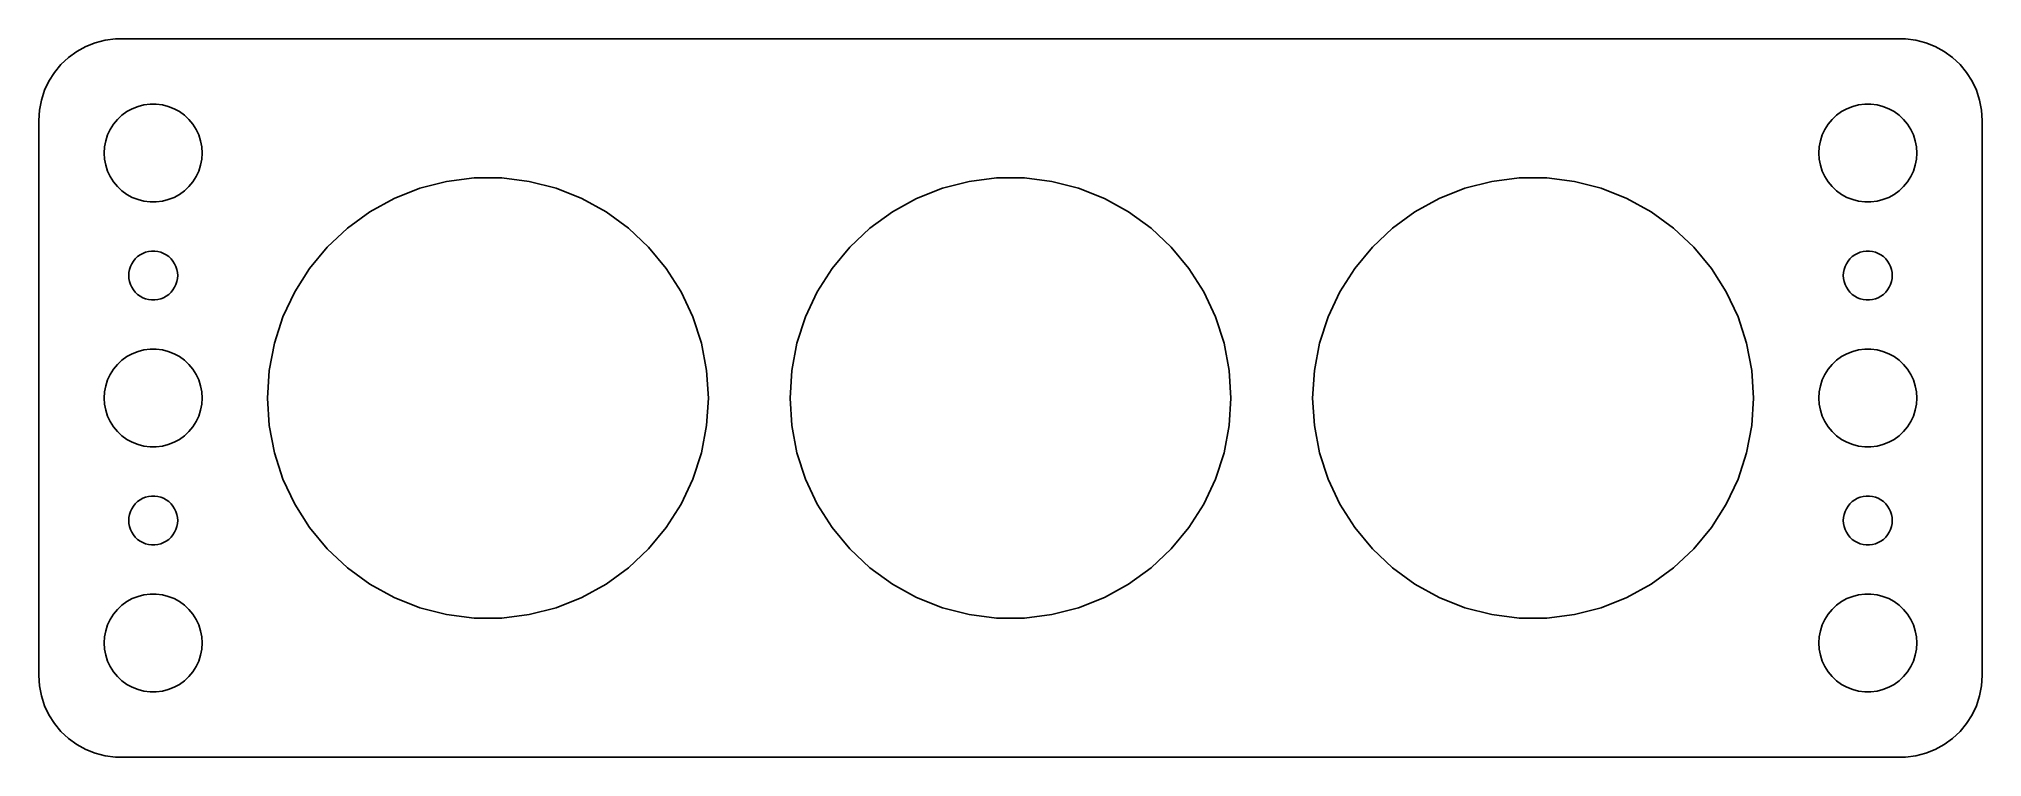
# Model space of a CAD drawing. Header units: metres. Extents: x -60 to 60, y -22 to 22.
import ezdxf

# ---------------------------------------------------------------- set-up
doc = ezdxf.new("R2010")
doc.units = ezdxf.units.M

msp = doc.modelspace()

# ---------------------------------------------------------------- linework, layer by layer
for p, q in [((-56.6289, 21.5241), (-57.1791, 21.2216)), ((-56.0451, 21.7553), (-56.6289, 21.5241)), ((-55.4369, 21.9114), (-56.0451, 21.7553)), ((-54.8139, 21.9901), (-55.4369, 21.9114)), ((54.8139, 21.9901), (-54.8139, 21.9901)), ((55.4369, 21.9114), (54.8139, 21.9901)), ((56.0451, 21.7553), (55.4369, 21.9114)), ((56.6289, 21.5241), (56.0451, 21.7553)), ((57.1791, 21.2216), (56.6289, 21.5241)), ((-58.1448, 20.4227), (-58.5451, 19.9389)), ((-57.6871, 20.8526), (-58.1448, 20.4227)), ((-57.1791, 21.2216), (-57.6871, 20.8526)), ((57.6871, 20.8526), (57.1791, 21.2216)), ((58.1448, 20.4227), (57.6871, 20.8526)), ((58.5451, 19.9389), (58.1448, 20.4227)), ((-58.8815, 19.4088), (-59.1489, 18.8406)), ((-58.5451, 19.9389), (-58.8815, 19.4088)), ((58.8815, 19.4088), (58.5451, 19.9389)), ((59.1489, 18.8406), (58.8815, 19.4088)), ((-59.3429, 18.2434), (-59.4606, 17.6267)), ((-59.1489, 18.8406), (-59.3429, 18.2434)), ((-53.7773, 17.7145), (-53.427, 17.8532)), ((-53.427, 17.8532), (-53.0621, 17.9469)), ((-53.0621, 17.9469), (-52.6884, 17.9941)), ((-52.6884, 17.9941), (-52.3116, 17.9941)), ((-52.3116, 17.9941), (-51.9379, 17.9469)), ((-51.9379, 17.9469), (-51.5729, 17.8532)), ((-51.5729, 17.8532), (-51.2227, 17.7145)), ((51.2227, 17.7145), (51.5729, 17.8532)), ((51.5729, 17.8532), (51.9379, 17.9469)), ((51.9379, 17.9469), (52.3116, 17.9941)), ((52.3116, 17.9941), (52.6884, 17.9941)), ((52.6884, 17.9941), (53.0621, 17.9469)), ((53.0621, 17.9469), (53.427, 17.8532)), ((53.427, 17.8532), (53.7773, 17.7145)), ((59.3429, 18.2434), (59.1489, 18.8406)), ((59.4606, 17.6267), (59.3429, 18.2434)), ((-59.4606, 17.6267), (-59.5, 17)), ((-59.5, 17), (-59.5, -17)), ((-55.1289, 16.4453), (-54.927, 16.7634)), ((-54.927, 16.7634), (-54.6869, 17.0536)), ((-54.6869, 17.0536), (-54.4123, 17.3115)), ((-54.4123, 17.3115), (-54.1075, 17.533)), ((-54.1075, 17.533), (-53.7773, 17.7145)), ((-51.2227, 17.7145), (-50.8925, 17.533)), ((-50.8925, 17.533), (-50.5877, 17.3115)), ((-50.5877, 17.3115), (-50.3131, 17.0536)), ((-50.3131, 17.0536), (-50.0729, 16.7634)), ((-50.0729, 16.7634), (-49.8711, 16.4453)), ((49.8711, 16.4453), (50.0729, 16.7634)), ((50.0729, 16.7634), (50.3131, 17.0536)), ((50.3131, 17.0536), (50.5877, 17.3115)), ((50.5877, 17.3115), (50.8925, 17.533)), ((50.8925, 17.533), (51.2227, 17.7145)), ((53.7773, 17.7145), (54.1075, 17.533)), ((54.1075, 17.533), (54.4123, 17.3115)), ((54.4123, 17.3115), (54.6869, 17.0536)), ((54.6869, 17.0536), (54.927, 16.7634)), ((54.927, 16.7634), (55.1289, 16.4453)), ((59.5, 17), (59.4606, 17.6267)), ((59.5, -17), (59.5, 17)), ((-55.4763, 15.376), (-55.4057, 15.7461)), ((-55.4057, 15.7461), (-55.2893, 16.1044)), ((-55.2893, 16.1044), (-55.1289, 16.4453)), ((-49.8711, 16.4453), (-49.7107, 16.1044)), ((-49.7107, 16.1044), (-49.5942, 15.7461)), ((-49.5942, 15.7461), (-49.5237, 15.376)), ((49.5237, 15.376), (49.5942, 15.7461)), ((49.5942, 15.7461), (49.7107, 16.1044)), ((49.7107, 16.1044), (49.8711, 16.4453)), ((55.1289, 16.4453), (55.2893, 16.1044)), ((55.2893, 16.1044), (55.4057, 15.7461)), ((55.4057, 15.7461), (55.4763, 15.376)), ((-55.5, 15), (-55.4763, 15.376)), ((-55.4763, 14.624), (-55.5, 15)), ((-55.4057, 14.2539), (-55.4763, 14.624)), ((-49.5237, 14.624), (-49.5942, 14.2539)), ((-49.5237, 15.376), (-49.5, 15)), ((-49.5, 15), (-49.5237, 14.624)), ((49.5, 15), (49.5237, 15.376)), ((49.5237, 14.624), (49.5, 15)), ((49.5942, 14.2539), (49.5237, 14.624)), ((55.4763, 14.624), (55.4057, 14.2539)), ((55.4763, 15.376), (55.5, 15)), ((55.5, 15), (55.4763, 14.624)), ((-55.2893, 13.8956), (-55.4057, 14.2539)), ((-55.1289, 13.5547), (-55.2893, 13.8956)), ((-54.927, 13.2366), (-55.1289, 13.5547)), ((-54.6869, 12.9464), (-54.927, 13.2366)), ((-50.0729, 13.2366), (-50.3131, 12.9464)), ((-49.8711, 13.5547), (-50.0729, 13.2366)), ((-49.7107, 13.8956), (-49.8711, 13.5547)), ((-49.5942, 14.2539), (-49.7107, 13.8956)), ((-36.1717, 12.8392), (-34.5296, 13.2609)), ((-34.5296, 13.2609), (-32.8477, 13.4734)), ((-32.8477, 13.4734), (-31.1523, 13.4734)), ((-31.1523, 13.4734), (-29.4704, 13.2609)), ((-29.4704, 13.2609), (-27.8283, 12.8392)), ((-4.17172, 12.8392), (-2.52963, 13.2609)), ((-2.52963, 13.2609), (-0.84767, 13.4734)), ((-0.84767, 13.4734), (0.84767, 13.4734)), ((0.84767, 13.4734), (2.52963, 13.2609)), ((2.52963, 13.2609), (4.17172, 12.8392)), ((27.8283, 12.8392), (29.4704, 13.2609)), ((29.4704, 13.2609), (31.1523, 13.4734)), ((31.1523, 13.4734), (32.8477, 13.4734)), ((32.8477, 13.4734), (34.5296, 13.2609)), ((34.5296, 13.2609), (36.1717, 12.8392)), ((49.7107, 13.8956), (49.5942, 14.2539)), ((49.8711, 13.5547), (49.7107, 13.8956)), ((50.0729, 13.2366), (49.8711, 13.5547)), ((50.3131, 12.9464), (50.0729, 13.2366)), ((54.927, 13.2366), (54.6869, 12.9464)), ((55.1289, 13.5547), (54.927, 13.2366)), ((55.2893, 13.8956), (55.1289, 13.5547)), ((55.4057, 14.2539), (55.2893, 13.8956)), ((-54.4123, 12.6884), (-54.6869, 12.9464)), ((-54.1075, 12.467), (-54.4123, 12.6884)), ((-53.7773, 12.2855), (-54.1075, 12.467)), ((-53.427, 12.1468), (-53.7773, 12.2855)), ((-53.0621, 12.0531), (-53.427, 12.1468)), ((-52.6884, 12.0059), (-53.0621, 12.0531)), ((-52.3116, 12.0059), (-52.6884, 12.0059)), ((-51.9379, 12.0531), (-52.3116, 12.0059)), ((-51.5729, 12.1468), (-51.9379, 12.0531)), ((-51.2227, 12.2855), (-51.5729, 12.1468)), ((-50.8925, 12.467), (-51.2227, 12.2855)), ((-50.5877, 12.6884), (-50.8925, 12.467)), ((-50.3131, 12.9464), (-50.5877, 12.6884)), ((-39.2337, 11.3984), (-37.748, 12.2152)), ((-37.748, 12.2152), (-36.1717, 12.8392)), ((-27.8283, 12.8392), (-26.252, 12.2152)), ((-26.252, 12.2152), (-24.7663, 11.3984)), ((-7.23366, 11.3984), (-5.74802, 12.2152)), ((-5.74802, 12.2152), (-4.17172, 12.8392)), ((4.17172, 12.8392), (5.74802, 12.2152)), ((5.74802, 12.2152), (7.23366, 11.3984)), ((24.7663, 11.3984), (26.252, 12.2152)), ((26.252, 12.2152), (27.8283, 12.8392)), ((36.1717, 12.8392), (37.748, 12.2152)), ((37.748, 12.2152), (39.2337, 11.3984)), ((50.5877, 12.6884), (50.3131, 12.9464)), ((50.8925, 12.467), (50.5877, 12.6884)), ((51.2227, 12.2855), (50.8925, 12.467)), ((51.5729, 12.1468), (51.2227, 12.2855)), ((51.9379, 12.0531), (51.5729, 12.1468)), ((52.3116, 12.0059), (51.9379, 12.0531)), ((52.6884, 12.0059), (52.3116, 12.0059)), ((53.0621, 12.0531), (52.6884, 12.0059)), ((53.427, 12.1468), (53.0621, 12.0531)), ((53.7773, 12.2855), (53.427, 12.1468)), ((54.1075, 12.467), (53.7773, 12.2855)), ((54.4123, 12.6884), (54.1075, 12.467)), ((54.6869, 12.9464), (54.4123, 12.6884)), ((-40.6052, 10.4019), (-39.2337, 11.3984)), ((-24.7663, 11.3984), (-23.3948, 10.4019)), ((-8.60521, 10.4019), (-7.23366, 11.3984)), ((7.23366, 11.3984), (8.60521, 10.4019)), ((23.3948, 10.4019), (24.7663, 11.3984)), ((39.2337, 11.3984), (40.6052, 10.4019)), ((-41.8411, 9.24138), (-40.6052, 10.4019)), ((-23.3948, 10.4019), (-22.1589, 9.24138)), ((-9.84106, 9.24138), (-8.60521, 10.4019)), ((8.60521, 10.4019), (9.84106, 9.24138)), ((22.1589, 9.24138), (23.3948, 10.4019)), ((40.6052, 10.4019), (41.8411, 9.24138)), ((-53.8145, 8.22263), (-53.7135, 8.38167)), ((-53.7135, 8.38167), (-53.5934, 8.52681)), ((-53.5934, 8.52681), (-53.4561, 8.65576)), ((-53.4561, 8.65576), (-53.3037, 8.76648)), ((-53.3037, 8.76648), (-53.1387, 8.85724)), ((-53.1387, 8.85724), (-52.9635, 8.92657)), ((-52.9635, 8.92657), (-52.7811, 8.97342)), ((-52.7811, 8.97342), (-52.5942, 8.99704)), ((-52.5942, 8.99704), (-52.4058, 8.99704)), ((-52.4058, 8.99704), (-52.2189, 8.97342)), ((-52.2189, 8.97342), (-52.0365, 8.92657)), ((-52.0365, 8.92657), (-51.8613, 8.85724)), ((-51.8613, 8.85724), (-51.6963, 8.76648)), ((-51.6963, 8.76648), (-51.5439, 8.65576)), ((-51.5439, 8.65576), (-51.4065, 8.52681)), ((-51.4065, 8.52681), (-51.2865, 8.38167)), ((-51.2865, 8.38167), (-51.1855, 8.22263)), ((-42.9217, 7.93509), (-41.8411, 9.24138)), ((-22.1589, 9.24138), (-21.0783, 7.93509)), ((-10.9217, 7.93509), (-9.84106, 9.24138)), ((9.84106, 9.24138), (10.9217, 7.93509)), ((21.0783, 7.93509), (22.1589, 9.24138)), ((41.8411, 9.24138), (42.9217, 7.93509)), ((51.1855, 8.22263), (51.2865, 8.38167)), ((51.2865, 8.38167), (51.4065, 8.52681)), ((51.4065, 8.52681), (51.5439, 8.65576)), ((51.5439, 8.65576), (51.6963, 8.76648)), ((51.6963, 8.76648), (51.8613, 8.85724)), ((51.8613, 8.85724), (52.0365, 8.92657)), ((52.0365, 8.92657), (52.2189, 8.97342)), ((52.2189, 8.97342), (52.4058, 8.99704)), ((52.4058, 8.99704), (52.5942, 8.99704)), ((52.5942, 8.99704), (52.7811, 8.97342)), ((52.7811, 8.97342), (52.9635, 8.92657)), ((52.9635, 8.92657), (53.1387, 8.85724)), ((53.1387, 8.85724), (53.3037, 8.76648)), ((53.3037, 8.76648), (53.4561, 8.65576)), ((53.4561, 8.65576), (53.5934, 8.52681)), ((53.5934, 8.52681), (53.7135, 8.38167)), ((53.7135, 8.38167), (53.8145, 8.22263)), ((-54, 7.5), (-53.9882, 7.68799)), ((-53.9882, 7.312), (-54, 7.5)), ((-53.9882, 7.68799), (-53.9529, 7.87303)), ((-53.9529, 7.12695), (-53.9882, 7.312)), ((-53.9529, 7.87303), (-53.8947, 8.05219)), ((-53.8947, 8.05219), (-53.8145, 8.22263)), ((-51.1855, 8.22263), (-51.1053, 8.05219)), ((-51.1053, 8.05219), (-51.0471, 7.87303)), ((-51.0471, 7.87303), (-51.0118, 7.68799)), ((-51.0118, 7.312), (-51.0471, 7.12695)), ((-51.0118, 7.68799), (-51, 7.5)), ((-51, 7.5), (-51.0118, 7.312)), ((-43.8301, 6.50366), (-42.9217, 7.93509)), ((-21.0783, 7.93509), (-20.1698, 6.50366)), ((-11.8301, 6.50366), (-10.9217, 7.93509)), ((10.9217, 7.93509), (11.8301, 6.50366)), ((20.1698, 6.50366), (21.0783, 7.93509)), ((42.9217, 7.93509), (43.8301, 6.50366)), ((51, 7.5), (51.0118, 7.68799)), ((51.0118, 7.312), (51, 7.5)), ((51.0118, 7.68799), (51.0471, 7.87303)), ((51.0471, 7.12695), (51.0118, 7.312)), ((51.0471, 7.87303), (51.1053, 8.05219)), ((51.1053, 8.05219), (51.1855, 8.22263)), ((53.8145, 8.22263), (53.8947, 8.05219)), ((53.8947, 8.05219), (53.9529, 7.87303)), ((53.9529, 7.87303), (53.9882, 7.68799)), ((53.9882, 7.312), (53.9529, 7.12695)), ((53.9882, 7.68799), (54, 7.5)), ((54, 7.5), (53.9882, 7.312)), ((-53.8947, 6.9478), (-53.9529, 7.12695)), ((-53.8145, 6.77736), (-53.8947, 6.9478)), ((-53.7135, 6.61832), (-53.8145, 6.77736)), ((-53.5934, 6.47318), (-53.7135, 6.61832)), ((-53.4561, 6.34422), (-53.5934, 6.47318)), ((-53.3037, 6.23351), (-53.4561, 6.34422)), ((-53.1387, 6.14275), (-53.3037, 6.23351)), ((-52.9635, 6.07341), (-53.1387, 6.14275)), ((-52.7811, 6.02657), (-52.9635, 6.07341)), ((-52.5942, 6.00294), (-52.7811, 6.02657)), ((-52.4058, 6.00294), (-52.5942, 6.00294)), ((-52.2189, 6.02657), (-52.4058, 6.00294)), ((-52.0365, 6.07341), (-52.2189, 6.02657)), ((-51.8613, 6.14275), (-52.0365, 6.07341)), ((-51.6963, 6.23351), (-51.8613, 6.14275)), ((-51.5439, 6.34422), (-51.6963, 6.23351)), ((-51.4065, 6.47318), (-51.5439, 6.34422)), ((-51.2865, 6.61832), (-51.4065, 6.47318)), ((-51.1855, 6.77736), (-51.2865, 6.61832)), ((-51.1053, 6.9478), (-51.1855, 6.77736)), ((-51.0471, 7.12695), (-51.1053, 6.9478)), ((-44.552, 4.96968), (-43.8301, 6.50366)), ((-20.1698, 6.50366), (-19.448, 4.96968)), ((-12.552, 4.96968), (-11.8301, 6.50366)), ((11.8301, 6.50366), (12.552, 4.96968)), ((19.448, 4.96968), (20.1698, 6.50366)), ((43.8301, 6.50366), (44.552, 4.96968)), ((51.1053, 6.9478), (51.0471, 7.12695)), ((51.1855, 6.77736), (51.1053, 6.9478)), ((51.2865, 6.61832), (51.1855, 6.77736)), ((51.4065, 6.47318), (51.2865, 6.61832)), ((51.5439, 6.34422), (51.4065, 6.47318)), ((51.6963, 6.23351), (51.5439, 6.34422)), ((51.8613, 6.14275), (51.6963, 6.23351)), ((52.0365, 6.07341), (51.8613, 6.14275)), ((52.2189, 6.02657), (52.0365, 6.07341)), ((52.4058, 6.00294), (52.2189, 6.02657)), ((52.5942, 6.00294), (52.4058, 6.00294)), ((52.7811, 6.02657), (52.5942, 6.00294)), ((52.9635, 6.07341), (52.7811, 6.02657)), ((53.1387, 6.14275), (52.9635, 6.07341)), ((53.3037, 6.23351), (53.1387, 6.14275)), ((53.4561, 6.34422), (53.3037, 6.23351)), ((53.5934, 6.47318), (53.4561, 6.34422)), ((53.7135, 6.61832), (53.5934, 6.47318)), ((53.8145, 6.77736), (53.7135, 6.61832)), ((53.8947, 6.9478), (53.8145, 6.77736)), ((53.9529, 7.12695), (53.8947, 6.9478)), ((-45.0759, 3.3573), (-44.552, 4.96968)), ((-19.448, 4.96968), (-18.9241, 3.3573)), ((-13.0759, 3.3573), (-12.552, 4.96968)), ((12.552, 4.96968), (13.0759, 3.3573)), ((18.9241, 3.3573), (19.448, 4.96968)), ((44.552, 4.96968), (45.0759, 3.3573)), ((-54.4123, 2.31154), (-54.1075, 2.53297)), ((-54.1075, 2.53297), (-53.7773, 2.71448)), ((-53.7773, 2.71448), (-53.427, 2.85316)), ((-53.427, 2.85316), (-53.0621, 2.94685)), ((-53.0621, 2.94685), (-52.6884, 2.99408)), ((-52.6884, 2.99408), (-52.3116, 2.99408)), ((-52.3116, 2.99408), (-51.9379, 2.94685)), ((-51.9379, 2.94685), (-51.5729, 2.85316)), ((-51.5729, 2.85316), (-51.2227, 2.71448)), ((-51.2227, 2.71448), (-50.8925, 2.53297)), ((-50.8925, 2.53297), (-50.5877, 2.31154)), ((-45.3935, 1.69199), (-45.0759, 3.3573)), ((-18.9241, 3.3573), (-18.6064, 1.69199)), ((-13.3935, 1.69199), (-13.0759, 3.3573)), ((13.0759, 3.3573), (13.3935, 1.69199)), ((18.6064, 1.69199), (18.9241, 3.3573)), ((45.0759, 3.3573), (45.3935, 1.69199)), ((50.5877, 2.31154), (50.8925, 2.53297)), ((50.8925, 2.53297), (51.2227, 2.71448)), ((51.2227, 2.71448), (51.5729, 2.85316)), ((51.5729, 2.85316), (51.9379, 2.94685)), ((51.9379, 2.94685), (52.3116, 2.99408)), ((52.3116, 2.99408), (52.6884, 2.99408)), ((52.6884, 2.99408), (53.0621, 2.94685)), ((53.0621, 2.94685), (53.427, 2.85316)), ((53.427, 2.85316), (53.7773, 2.71448)), ((53.7773, 2.71448), (54.1075, 2.53297)), ((54.1075, 2.53297), (54.4123, 2.31154)), ((-55.2893, 1.10437), (-55.1289, 1.44525)), ((-55.1289, 1.44525), (-54.927, 1.76335)), ((-54.927, 1.76335), (-54.6869, 2.05363)), ((-54.6869, 2.05363), (-54.4123, 2.31154)), ((-50.5877, 2.31154), (-50.3131, 2.05363)), ((-50.3131, 2.05363), (-50.0729, 1.76335)), ((-50.0729, 1.76335), (-49.8711, 1.44525)), ((-49.8711, 1.44525), (-49.7107, 1.10437)), ((-45.5, 0), (-45.3935, 1.69199)), ((-18.6064, 1.69199), (-18.5, 0)), ((-13.5, 0), (-13.3935, 1.69199)), ((13.3935, 1.69199), (13.5, 0)), ((18.5, 0), (18.6064, 1.69199)), ((45.3935, 1.69199), (45.5, 0)), ((49.7107, 1.10437), (49.8711, 1.44525)), ((49.8711, 1.44525), (50.0729, 1.76335)), ((50.0729, 1.76335), (50.3131, 2.05363)), ((50.3131, 2.05363), (50.5877, 2.31154)), ((54.4123, 2.31154), (54.6869, 2.05363)), ((54.6869, 2.05363), (54.927, 1.76335)), ((54.927, 1.76335), (55.1289, 1.44525)), ((55.1289, 1.44525), (55.2893, 1.10437)), ((-55.5, 0), (-55.4763, 0.37599)), ((-55.4763, -0.37599), (-55.5, 0)), ((-55.4763, 0.37599), (-55.4057, 0.74606)), ((-55.4057, 0.74606), (-55.2893, 1.10437)), ((-49.7107, 1.10437), (-49.5942, 0.74606)), ((-49.5942, 0.74606), (-49.5237, 0.37599)), ((-49.5237, 0.37599), (-49.5, 0)), ((-49.5, 0), (-49.5237, -0.37599)), ((-45.3935, -1.69199), (-45.5, 0)), ((-18.5, 0), (-18.6064, -1.69199)), ((-13.3935, -1.69199), (-13.5, 0)), ((13.5, 0), (13.3935, -1.69199)), ((18.6064, -1.69199), (18.5, 0)), ((45.5, 0), (45.3935, -1.69199)), ((49.5, 0), (49.5237, 0.37599)), ((49.5237, -0.37599), (49.5, 0)), ((49.5237, 0.37599), (49.5942, 0.74606)), ((49.5942, 0.74606), (49.7107, 1.10437)), ((55.2893, 1.10437), (55.4057, 0.74606)), ((55.4057, 0.74606), (55.4763, 0.37599)), ((55.4763, 0.37599), (55.5, 0)), ((55.5, 0), (55.4763, -0.37599)), ((-55.4057, -0.74606), (-55.4763, -0.37599)), ((-55.2893, -1.10437), (-55.4057, -0.74606)), ((-55.1289, -1.44525), (-55.2893, -1.10437)), ((-49.7107, -1.10437), (-49.8711, -1.44525)), ((-49.5942, -0.74606), (-49.7107, -1.10437)), ((-49.5237, -0.37599), (-49.5942, -0.74606)), ((49.5942, -0.74606), (49.5237, -0.37599)), ((49.7107, -1.10437), (49.5942, -0.74606)), ((49.8711, -1.44525), (49.7107, -1.10437)), ((55.2893, -1.10437), (55.1289, -1.44525)), ((55.4057, -0.74606), (55.2893, -1.10437)), ((55.4763, -0.37599), (55.4057, -0.74606)), ((-54.927, -1.76335), (-55.1289, -1.44525)), ((-54.6869, -2.05363), (-54.927, -1.76335)), ((-54.4123, -2.31154), (-54.6869, -2.05363)), ((-54.1075, -2.53297), (-54.4123, -2.31154)), ((-50.5877, -2.31154), (-50.8925, -2.53297)), ((-50.3131, -2.05363), (-50.5877, -2.31154)), ((-50.0729, -1.76335), (-50.3131, -2.05363)), ((-49.8711, -1.44525), (-50.0729, -1.76335)), ((-45.0759, -3.3573), (-45.3935, -1.69199)), ((-18.6064, -1.69199), (-18.9241, -3.3573)), ((-13.0759, -3.3573), (-13.3935, -1.69199)), ((13.3935, -1.69199), (13.0759, -3.3573)), ((18.9241, -3.3573), (18.6064, -1.69199)), ((45.3935, -1.69199), (45.0759, -3.3573)), ((50.0729, -1.76335), (49.8711, -1.44525)), ((50.3131, -2.05363), (50.0729, -1.76335)), ((50.5877, -2.31154), (50.3131, -2.05363)), ((50.8925, -2.53297), (50.5877, -2.31154)), ((54.4123, -2.31154), (54.1075, -2.53297)), ((54.6869, -2.05363), (54.4123, -2.31154)), ((54.927, -1.76335), (54.6869, -2.05363)), ((55.1289, -1.44525), (54.927, -1.76335)), ((-53.7773, -2.71448), (-54.1075, -2.53297)), ((-53.427, -2.85316), (-53.7773, -2.71448)), ((-53.0621, -2.94685), (-53.427, -2.85316)), ((-52.6884, -2.99408), (-53.0621, -2.94685)), ((-52.3116, -2.99408), (-52.6884, -2.99408)), ((-51.9379, -2.94685), (-52.3116, -2.99408)), ((-51.5729, -2.85316), (-51.9379, -2.94685)), ((-51.2227, -2.71448), (-51.5729, -2.85316)), ((-50.8925, -2.53297), (-51.2227, -2.71448)), ((-44.552, -4.96968), (-45.0759, -3.3573)), ((-18.9241, -3.3573), (-19.448, -4.96968)), ((-12.552, -4.96968), (-13.0759, -3.3573)), ((13.0759, -3.3573), (12.552, -4.96968)), ((19.448, -4.96968), (18.9241, -3.3573)), ((45.0759, -3.3573), (44.552, -4.96968)), ((51.2227, -2.71448), (50.8925, -2.53297)), ((51.5729, -2.85316), (51.2227, -2.71448)), ((51.9379, -2.94685), (51.5729, -2.85316)), ((52.3116, -2.99408), (51.9379, -2.94685)), ((52.6884, -2.99408), (52.3116, -2.99408)), ((53.0621, -2.94685), (52.6884, -2.99408)), ((53.427, -2.85316), (53.0621, -2.94685)), ((53.7773, -2.71448), (53.427, -2.85316)), ((54.1075, -2.53297), (53.7773, -2.71448)), ((-43.8301, -6.50366), (-44.552, -4.96968)), ((-19.448, -4.96968), (-20.1698, -6.50366)), ((-11.8301, -6.50366), (-12.552, -4.96968)), ((12.552, -4.96968), (11.8301, -6.50366)), ((20.1698, -6.50366), (19.448, -4.96968)), ((44.552, -4.96968), (43.8301, -6.50366)), ((-53.9882, -7.312), (-53.9529, -7.12695)), ((-53.9529, -7.12695), (-53.8947, -6.9478)), ((-53.8947, -6.9478), (-53.8145, -6.77736)), ((-53.8145, -6.77736), (-53.7135, -6.61832)), ((-53.7135, -6.61832), (-53.5934, -6.47318)), ((-53.5934, -6.47318), (-53.4561, -6.34422)), ((-53.4561, -6.34422), (-53.3037, -6.23351)), ((-53.3037, -6.23351), (-53.1387, -6.14275)), ((-53.1387, -6.14275), (-52.9635, -6.07341)), ((-52.9635, -6.07341), (-52.7811, -6.02657)), ((-52.7811, -6.02657), (-52.5942, -6.00294)), ((-52.5942, -6.00294), (-52.4058, -6.00294)), ((-52.4058, -6.00294), (-52.2189, -6.02657)), ((-52.2189, -6.02657), (-52.0365, -6.07341)), ((-52.0365, -6.07341), (-51.8613, -6.14275)), ((-51.8613, -6.14275), (-51.6963, -6.23351)), ((-51.6963, -6.23351), (-51.5439, -6.34422)), ((-51.5439, -6.34422), (-51.4065, -6.47318)), ((-51.4065, -6.47318), (-51.2865, -6.61832)), ((-51.2865, -6.61832), (-51.1855, -6.77736)), ((-51.1855, -6.77736), (-51.1053, -6.9478)), ((-51.1053, -6.9478), (-51.0471, -7.12695)), ((-51.0471, -7.12695), (-51.0118, -7.312)), ((-42.9217, -7.93509), (-43.8301, -6.50366)), ((-20.1698, -6.50366), (-21.0783, -7.93509)), ((-10.9217, -7.93509), (-11.8301, -6.50366)), ((11.8301, -6.50366), (10.9217, -7.93509)), ((21.0783, -7.93509), (20.1698, -6.50366)), ((43.8301, -6.50366), (42.9217, -7.93509)), ((51.0118, -7.312), (51.0471, -7.12695)), ((51.0471, -7.12695), (51.1053, -6.9478)), ((51.1053, -6.9478), (51.1855, -6.77736)), ((51.1855, -6.77736), (51.2865, -6.61832)), ((51.2865, -6.61832), (51.4065, -6.47318)), ((51.4065, -6.47318), (51.5439, -6.34422)), ((51.5439, -6.34422), (51.6963, -6.23351)), ((51.6963, -6.23351), (51.8613, -6.14275)), ((51.8613, -6.14275), (52.0365, -6.07341)), ((52.0365, -6.07341), (52.2189, -6.02657)), ((52.2189, -6.02657), (52.4058, -6.00294)), ((52.4058, -6.00294), (52.5942, -6.00294)), ((52.5942, -6.00294), (52.7811, -6.02657)), ((52.7811, -6.02657), (52.9635, -6.07341)), ((52.9635, -6.07341), (53.1387, -6.14275)), ((53.1387, -6.14275), (53.3037, -6.23351)), ((53.3037, -6.23351), (53.4561, -6.34422)), ((53.4561, -6.34422), (53.5934, -6.47318)), ((53.5934, -6.47318), (53.7135, -6.61832)), ((53.7135, -6.61832), (53.8145, -6.77736)), ((53.8145, -6.77736), (53.8947, -6.9478)), ((53.8947, -6.9478), (53.9529, -7.12695)), ((53.9529, -7.12695), (53.9882, -7.312)), ((-54, -7.5), (-53.9882, -7.312)), ((-53.9882, -7.68799), (-54, -7.5)), ((-53.9529, -7.87303), (-53.9882, -7.68799)), ((-53.8947, -8.05219), (-53.9529, -7.87303)), ((-53.8145, -8.22263), (-53.8947, -8.05219)), ((-53.7135, -8.38167), (-53.8145, -8.22263)), ((-51.1855, -8.22263), (-51.2865, -8.38167)), ((-51.1053, -8.05219), (-51.1855, -8.22263)), ((-51.0471, -7.87303), (-51.1053, -8.05219)), ((-51.0118, -7.68799), (-51.0471, -7.87303)), ((-51.0118, -7.312), (-51, -7.5)), ((-51, -7.5), (-51.0118, -7.68799)), ((-41.8411, -9.24138), (-42.9217, -7.93509)), ((-21.0783, -7.93509), (-22.1589, -9.24138)), ((-9.84106, -9.24138), (-10.9217, -7.93509)), ((10.9217, -7.93509), (9.84106, -9.24138)), ((22.1589, -9.24138), (21.0783, -7.93509)), ((42.9217, -7.93509), (41.8411, -9.24138)), ((51, -7.5), (51.0118, -7.312)), ((51.0118, -7.68799), (51, -7.5)), ((51.0471, -7.87303), (51.0118, -7.68799)), ((51.1053, -8.05219), (51.0471, -7.87303)), ((51.1855, -8.22263), (51.1053, -8.05219)), ((51.2865, -8.38167), (51.1855, -8.22263)), ((53.8145, -8.22263), (53.7135, -8.38167)), ((53.8947, -8.05219), (53.8145, -8.22263)), ((53.9529, -7.87303), (53.8947, -8.05219)), ((53.9882, -7.68799), (53.9529, -7.87303)), ((53.9882, -7.312), (54, -7.5)), ((54, -7.5), (53.9882, -7.68799)), ((-53.5934, -8.52681), (-53.7135, -8.38167)), ((-53.4561, -8.65576), (-53.5934, -8.52681)), ((-53.3037, -8.76648), (-53.4561, -8.65576)), ((-53.1387, -8.85724), (-53.3037, -8.76648)), ((-52.9635, -8.92657), (-53.1387, -8.85724)), ((-52.7811, -8.97342), (-52.9635, -8.92657)), ((-52.5942, -8.99704), (-52.7811, -8.97342)), ((-52.4058, -8.99704), (-52.5942, -8.99704)), ((-52.2189, -8.97342), (-52.4058, -8.99704)), ((-52.0365, -8.92657), (-52.2189, -8.97342)), ((-51.8613, -8.85724), (-52.0365, -8.92657)), ((-51.6963, -8.76648), (-51.8613, -8.85724)), ((-51.5439, -8.65576), (-51.6963, -8.76648)), ((-51.4065, -8.52681), (-51.5439, -8.65576)), ((-51.2865, -8.38167), (-51.4065, -8.52681)), ((-40.6052, -10.4019), (-41.8411, -9.24138)), ((-22.1589, -9.24138), (-23.3948, -10.4019)), ((-8.60521, -10.4019), (-9.84106, -9.24138)), ((9.84106, -9.24138), (8.60521, -10.4019)), ((23.3948, -10.4019), (22.1589, -9.24138)), ((41.8411, -9.24138), (40.6052, -10.4019)), ((51.4065, -8.52681), (51.2865, -8.38167)), ((51.5439, -8.65576), (51.4065, -8.52681)), ((51.6963, -8.76648), (51.5439, -8.65576)), ((51.8613, -8.85724), (51.6963, -8.76648)), ((52.0365, -8.92657), (51.8613, -8.85724)), ((52.2189, -8.97342), (52.0365, -8.92657)), ((52.4058, -8.99704), (52.2189, -8.97342)), ((52.5942, -8.99704), (52.4058, -8.99704)), ((52.7811, -8.97342), (52.5942, -8.99704)), ((52.9635, -8.92657), (52.7811, -8.97342)), ((53.1387, -8.85724), (52.9635, -8.92657)), ((53.3037, -8.76648), (53.1387, -8.85724)), ((53.4561, -8.65576), (53.3037, -8.76648)), ((53.5934, -8.52681), (53.4561, -8.65576)), ((53.7135, -8.38167), (53.5934, -8.52681)), ((-39.2337, -11.3984), (-40.6052, -10.4019)), ((-23.3948, -10.4019), (-24.7663, -11.3984)), ((-7.23366, -11.3984), (-8.60521, -10.4019)), ((8.60521, -10.4019), (7.23366, -11.3984)), ((24.7663, -11.3984), (23.3948, -10.4019)), ((40.6052, -10.4019), (39.2337, -11.3984)), ((-37.748, -12.2152), (-39.2337, -11.3984)), ((-24.7663, -11.3984), (-26.252, -12.2152)), ((-5.74802, -12.2152), (-7.23366, -11.3984)), ((7.23366, -11.3984), (5.74802, -12.2152)), ((26.252, -12.2152), (24.7663, -11.3984)), ((39.2337, -11.3984), (37.748, -12.2152)), ((-54.927, -13.2366), (-54.6869, -12.9464)), ((-54.6869, -12.9464), (-54.4123, -12.6884)), ((-54.4123, -12.6884), (-54.1075, -12.467)), ((-54.1075, -12.467), (-53.7773, -12.2855)), ((-53.7773, -12.2855), (-53.427, -12.1468)), ((-53.427, -12.1468), (-53.0621, -12.0531)), ((-53.0621, -12.0531), (-52.6884, -12.0059)), ((-52.6884, -12.0059), (-52.3116, -12.0059)), ((-52.3116, -12.0059), (-51.9379, -12.0531)), ((-51.9379, -12.0531), (-51.5729, -12.1468)), ((-51.5729, -12.1468), (-51.2227, -12.2855)), ((-51.2227, -12.2855), (-50.8925, -12.467)), ((-50.8925, -12.467), (-50.5877, -12.6884)), ((-50.5877, -12.6884), (-50.3131, -12.9464)), ((-50.3131, -12.9464), (-50.0729, -13.2366)), ((-36.1717, -12.8392), (-37.748, -12.2152)), ((-34.5296, -13.2609), (-36.1717, -12.8392)), ((-27.8283, -12.8392), (-29.4704, -13.2609)), ((-26.252, -12.2152), (-27.8283, -12.8392)), ((-4.17172, -12.8392), (-5.74802, -12.2152)), ((-2.52963, -13.2609), (-4.17172, -12.8392)), ((4.17172, -12.8392), (2.52963, -13.2609)), ((5.74802, -12.2152), (4.17172, -12.8392)), ((27.8283, -12.8392), (26.252, -12.2152)), ((29.4704, -13.2609), (27.8283, -12.8392)), ((36.1717, -12.8392), (34.5296, -13.2609)), ((37.748, -12.2152), (36.1717, -12.8392)), ((50.0729, -13.2366), (50.3131, -12.9464)), ((50.3131, -12.9464), (50.5877, -12.6884)), ((50.5877, -12.6884), (50.8925, -12.467)), ((50.8925, -12.467), (51.2227, -12.2855)), ((51.2227, -12.2855), (51.5729, -12.1468)), ((51.5729, -12.1468), (51.9379, -12.0531)), ((51.9379, -12.0531), (52.3116, -12.0059)), ((52.3116, -12.0059), (52.6884, -12.0059)), ((52.6884, -12.0059), (53.0621, -12.0531)), ((53.0621, -12.0531), (53.427, -12.1468)), ((53.427, -12.1468), (53.7773, -12.2855)), ((53.7773, -12.2855), (54.1075, -12.467)), ((54.1075, -12.467), (54.4123, -12.6884)), ((54.4123, -12.6884), (54.6869, -12.9464)), ((54.6869, -12.9464), (54.927, -13.2366)), ((-55.4763, -14.624), (-55.4057, -14.2539)), ((-55.4057, -14.2539), (-55.2893, -13.8956)), ((-55.2893, -13.8956), (-55.1289, -13.5547)), ((-55.1289, -13.5547), (-54.927, -13.2366)), ((-50.0729, -13.2366), (-49.8711, -13.5547)), ((-49.8711, -13.5547), (-49.7107, -13.8956)), ((-49.7107, -13.8956), (-49.5942, -14.2539)), ((-49.5942, -14.2539), (-49.5237, -14.624)), ((-32.8477, -13.4734), (-34.5296, -13.2609)), ((-31.1523, -13.4734), (-32.8477, -13.4734)), ((-29.4704, -13.2609), (-31.1523, -13.4734)), ((-0.84767, -13.4734), (-2.52963, -13.2609)), ((0.84767, -13.4734), (-0.84767, -13.4734)), ((2.52963, -13.2609), (0.84767, -13.4734)), ((31.1523, -13.4734), (29.4704, -13.2609)), ((32.8477, -13.4734), (31.1523, -13.4734)), ((34.5296, -13.2609), (32.8477, -13.4734)), ((49.5237, -14.624), (49.5942, -14.2539)), ((49.5942, -14.2539), (49.7107, -13.8956)), ((49.7107, -13.8956), (49.8711, -13.5547)), ((49.8711, -13.5547), (50.0729, -13.2366)), ((54.927, -13.2366), (55.1289, -13.5547)), ((55.1289, -13.5547), (55.2893, -13.8956)), ((55.2893, -13.8956), (55.4057, -14.2539)), ((55.4057, -14.2539), (55.4763, -14.624)), ((-55.5, -15), (-55.4763, -14.624)), ((-55.4763, -15.376), (-55.5, -15)), ((-55.4057, -15.7461), (-55.4763, -15.376)), ((-49.5237, -15.376), (-49.5942, -15.7461)), ((-49.5237, -14.624), (-49.5, -15)), ((-49.5, -15), (-49.5237, -15.376)), ((49.5, -15), (49.5237, -14.624)), ((49.5237, -15.376), (49.5, -15)), ((49.5942, -15.7461), (49.5237, -15.376)), ((55.4763, -15.376), (55.4057, -15.7461)), ((55.4763, -14.624), (55.5, -15)), ((55.5, -15), (55.4763, -15.376)), ((-55.2893, -16.1044), (-55.4057, -15.7461)), ((-55.1289, -16.4453), (-55.2893, -16.1044)), ((-54.927, -16.7634), (-55.1289, -16.4453)), ((-49.8711, -16.4453), (-50.0729, -16.7634)), ((-49.7107, -16.1044), (-49.8711, -16.4453)), ((-49.5942, -15.7461), (-49.7107, -16.1044)), ((49.7107, -16.1044), (49.5942, -15.7461)), ((49.8711, -16.4453), (49.7107, -16.1044)), ((50.0729, -16.7634), (49.8711, -16.4453)), ((55.1289, -16.4453), (54.927, -16.7634)), ((55.2893, -16.1044), (55.1289, -16.4453)), ((55.4057, -15.7461), (55.2893, -16.1044)), ((-59.5, -17), (-59.4606, -17.6267)), ((-59.4606, -17.6267), (-59.3429, -18.2434)), ((-54.6869, -17.0536), (-54.927, -16.7634)), ((-54.4123, -17.3115), (-54.6869, -17.0536)), ((-54.1075, -17.533), (-54.4123, -17.3115)), ((-53.7773, -17.7145), (-54.1075, -17.533)), ((-53.427, -17.8532), (-53.7773, -17.7145)), ((-51.2227, -17.7145), (-51.5729, -17.8532)), ((-50.8925, -17.533), (-51.2227, -17.7145)), ((-50.5877, -17.3115), (-50.8925, -17.533)), ((-50.3131, -17.0536), (-50.5877, -17.3115)), ((-50.0729, -16.7634), (-50.3131, -17.0536)), ((50.3131, -17.0536), (50.0729, -16.7634)), ((50.5877, -17.3115), (50.3131, -17.0536)), ((50.8925, -17.533), (50.5877, -17.3115)), ((51.2227, -17.7145), (50.8925, -17.533)), ((51.5729, -17.8532), (51.2227, -17.7145)), ((53.7773, -17.7145), (53.427, -17.8532)), ((54.1075, -17.533), (53.7773, -17.7145)), ((54.4123, -17.3115), (54.1075, -17.533)), ((54.6869, -17.0536), (54.4123, -17.3115)), ((54.927, -16.7634), (54.6869, -17.0536)), ((59.3429, -18.2434), (59.4606, -17.6267)), ((59.4606, -17.6267), (59.5, -17)), ((-59.3429, -18.2434), (-59.1489, -18.8406)), ((-59.1489, -18.8406), (-58.8815, -19.4088)), ((-53.0621, -17.9469), (-53.427, -17.8532)), ((-52.6884, -17.9941), (-53.0621, -17.9469)), ((-52.3116, -17.9941), (-52.6884, -17.9941)), ((-51.9379, -17.9469), (-52.3116, -17.9941)), ((-51.5729, -17.8532), (-51.9379, -17.9469)), ((51.9379, -17.9469), (51.5729, -17.8532)), ((52.3116, -17.9941), (51.9379, -17.9469)), ((52.6884, -17.9941), (52.3116, -17.9941)), ((53.0621, -17.9469), (52.6884, -17.9941)), ((53.427, -17.8532), (53.0621, -17.9469)), ((58.8815, -19.4088), (59.1489, -18.8406)), ((59.1489, -18.8406), (59.3429, -18.2434)), ((-58.8815, -19.4088), (-58.5451, -19.9389)), ((-58.5451, -19.9389), (-58.1448, -20.4227)), ((58.1448, -20.4227), (58.5451, -19.9389)), ((58.5451, -19.9389), (58.8815, -19.4088)), ((-58.1448, -20.4227), (-57.6871, -20.8526)), ((-57.6871, -20.8526), (-57.1791, -21.2216)), ((-57.1791, -21.2216), (-56.6289, -21.5241)), ((56.6289, -21.5241), (57.1791, -21.2216)), ((57.1791, -21.2216), (57.6871, -20.8526)), ((57.6871, -20.8526), (58.1448, -20.4227)), ((-56.6289, -21.5241), (-56.0451, -21.7553)), ((-56.0451, -21.7553), (-55.4369, -21.9114)), ((-55.4369, -21.9114), (-54.8139, -21.9901)), ((-54.8139, -21.9901), (54.8139, -21.9901)), ((54.8139, -21.9901), (55.4369, -21.9114)), ((55.4369, -21.9114), (56.0451, -21.7553)), ((56.0451, -21.7553), (56.6289, -21.5241))]:
    msp.add_line(p, q)

doc.saveas('drawing.dxf')
